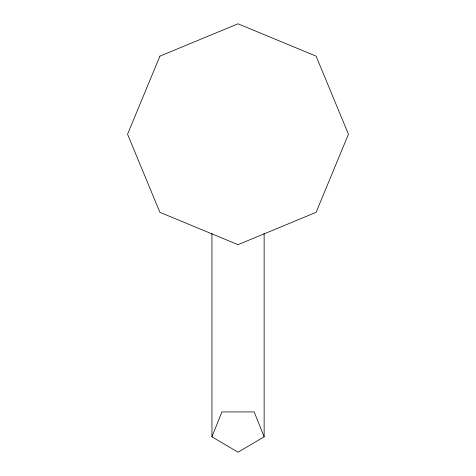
<?xml version="1.0" encoding="UTF-8"?>
<svg xmlns="http://www.w3.org/2000/svg" width="476" height="476" viewBox="0 0 476 476"><rect width="100%" height="100%" fill="white"/><g stroke="black" fill="none" stroke-linecap="round" stroke-linejoin="round"><path stroke-width="0.71" d="M211.945 436.819L221.911 411.924L254.166 411.924L264.138 436.819L238.042 452.2L211.945 436.819L211.945 233.204M264.138 233.175L264.138 436.819M159.906 56.144L127.562 134.238L159.906 212.332L238 244.676L316.094 212.332L348.438 134.238L316.094 56.144L238 23.8L159.906 56.144"/></g></svg>
